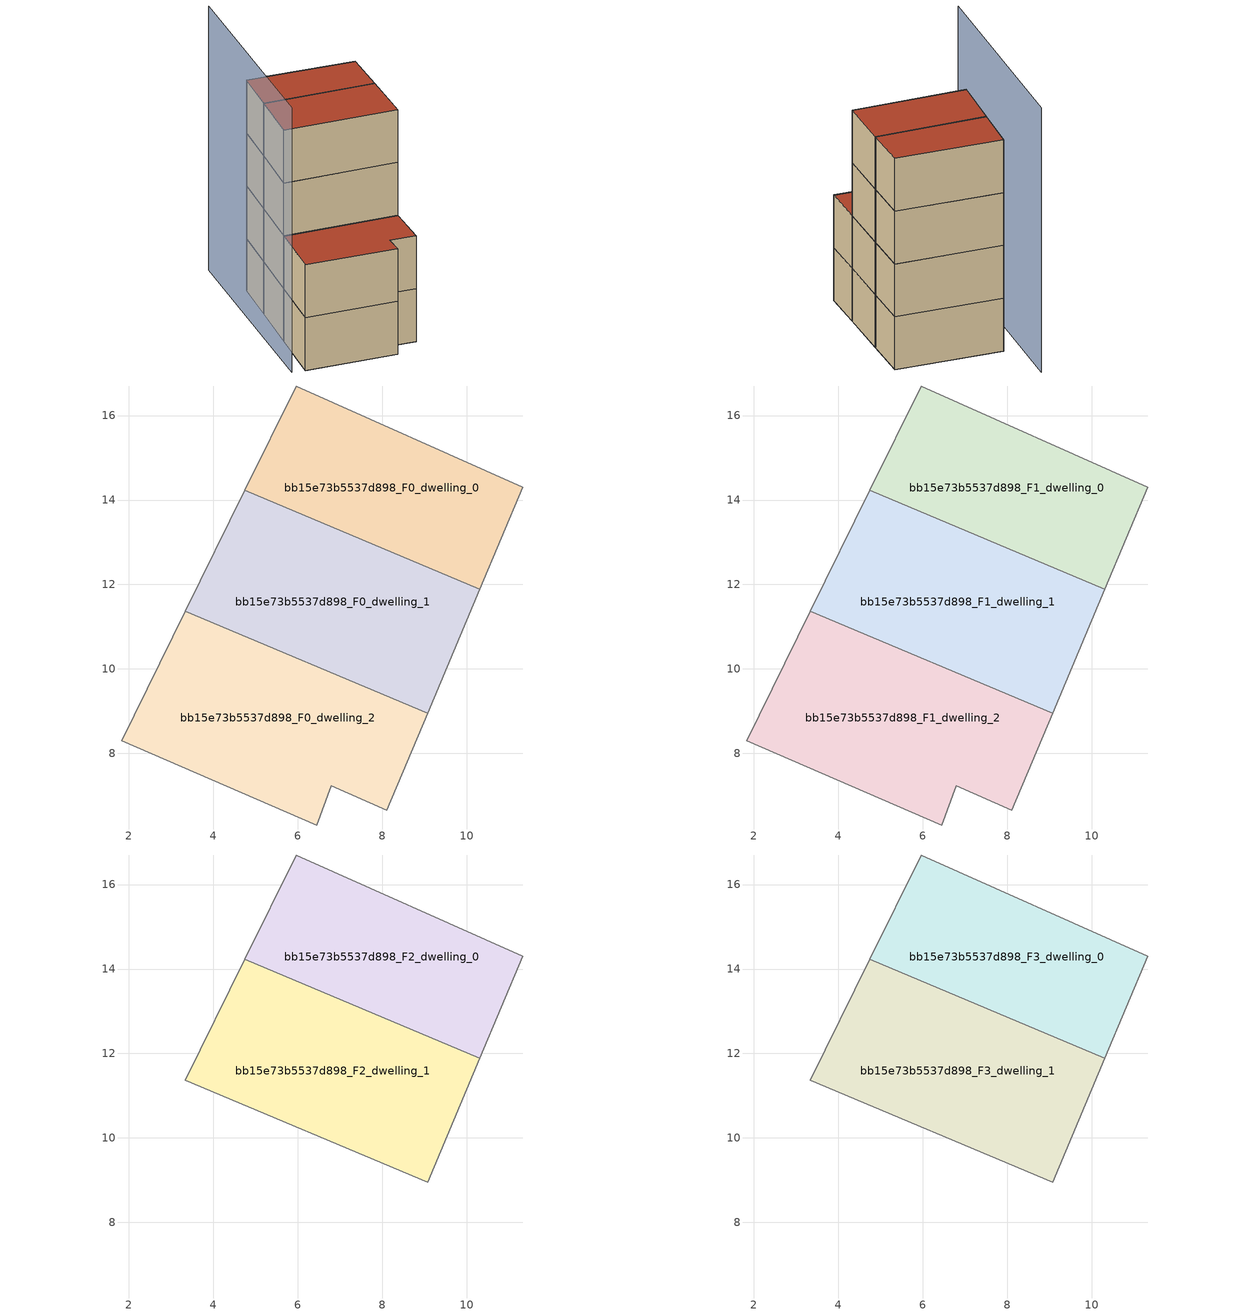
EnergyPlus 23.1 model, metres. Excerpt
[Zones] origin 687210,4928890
bb15e73b5537d898_F0_dwelling_0
 floor ground (EU_floor_Construction): 10.31,11.88 11.33,14.3 5.96,16.7 4.75,14.23 z0
 wall adiabatic (EU_wall_Construction): 4.75,14.23 5.96,16.7 11.33,14.3 10.31,11.88 z0:3
 wall to bb15e73b5537d898_F0_dwelling_1 (EU_wall_Construction): 10.31,11.88 4.75,14.23 z0:3
bb15e73b5537d898_F0_dwelling_1
 floor ground (EU_floor_Construction): 9.08,8.95 10.31,11.88 4.75,14.23 3.34,11.37 z0
 wall adiabatic (EU_wall_Construction): 10.31,11.88 9.08,8.95 / 3.34,11.37 4.75,14.23 z0:3
 wall to bb15e73b5537d898_F0_dwelling_2 (EU_wall_Construction): 9.08,8.95 3.34,11.37 z0:3
bb15e73b5537d898_F0_dwelling_2
 floor ground (EU_floor_Construction): 8.11,6.65 9.08,8.95 3.34,11.37 1.83,8.3 6.46,6.3 6.8,7.23 z0
 wall adiabatic (EU_wall_Construction): 9.08,8.95 8.11,6.65 6.8,7.23 6.46,6.3 1.83,8.3 3.34,11.37 z0:3
bb15e73b5537d898_F1_dwelling_0
 floor to bb15e73b5537d898_F0_dwelling_0 (EU_floor_Construction): 10.31,11.88 11.33,14.3 5.96,16.7 4.75,14.23 z3
 wall adiabatic (EU_wall_Construction): 4.75,14.23 5.96,16.7 11.33,14.3 10.31,11.88 z3:6
 wall to bb15e73b5537d898_F1_dwelling_1 (EU_wall_Construction): 10.31,11.88 4.75,14.23 z3:6
bb15e73b5537d898_F1_dwelling_1
 floor to bb15e73b5537d898_F0_dwelling_1 (EU_floor_Construction): 9.08,8.95 10.31,11.88 4.75,14.23 3.34,11.37 z3
 wall adiabatic (EU_wall_Construction): 10.31,11.88 9.08,8.95 / 3.34,11.37 4.75,14.23 z3:6
 wall to bb15e73b5537d898_F1_dwelling_2 (EU_wall_Construction): 9.08,8.95 3.34,11.37 z3:6
bb15e73b5537d898_F1_dwelling_2
 floor to bb15e73b5537d898_F0_dwelling_2 (EU_floor_Construction): 8.11,6.65 9.08,8.95 3.34,11.37 1.83,8.3 6.46,6.3 6.8,7.23 z3
 wall adiabatic (EU_wall_Construction): 9.08,8.95 8.11,6.65 6.8,7.23 6.46,6.3 1.83,8.3 3.34,11.37 z3:6
 roof outside (EU_roof_Construction): 9.08,8.95 8.11,6.65 6.8,7.23 6.46,6.3 1.83,8.3 3.34,11.37 z6
bb15e73b5537d898_F2_dwelling_0
 floor to bb15e73b5537d898_F1_dwelling_0 (EU_floor_Construction): 10.31,11.88 11.33,14.3 5.96,16.7 4.75,14.23 z6
 wall adiabatic (EU_wall_Construction): 4.75,14.23 5.96,16.7 11.33,14.3 10.31,11.88 z6:9
 wall to bb15e73b5537d898_F2_dwelling_1 (EU_wall_Construction): 10.31,11.88 4.75,14.23 z6:9
bb15e73b5537d898_F2_dwelling_1
 floor to bb15e73b5537d898_F1_dwelling_1 (EU_floor_Construction): 9.08,8.95 10.31,11.88 4.75,14.23 3.34,11.37 z6
 wall adiabatic (EU_wall_Construction): 10.31,11.88 9.08,8.95 3.34,11.37 4.75,14.23 z6:9
bb15e73b5537d898_F3_dwelling_0
 floor to bb15e73b5537d898_F2_dwelling_0 (EU_floor_Construction): 10.31,11.88 11.33,14.3 5.96,16.7 4.75,14.23 z9
 wall adiabatic (EU_wall_Construction): 4.75,14.23 5.96,16.7 11.33,14.3 10.31,11.88 z9:12
 wall to bb15e73b5537d898_F3_dwelling_1 (EU_wall_Construction): 10.31,11.88 4.75,14.23 z9:12
 roof outside (EU_roof_Construction): 11.33,14.3 10.31,11.88 4.75,14.23 5.96,16.7 z12
bb15e73b5537d898_F3_dwelling_1
 floor to bb15e73b5537d898_F2_dwelling_1 (EU_floor_Construction): 9.08,8.95 10.31,11.88 4.75,14.23 3.34,11.37 z9
 wall adiabatic (EU_wall_Construction): 10.31,11.88 9.08,8.95 3.34,11.37 4.75,14.23 z9:12
 roof outside (EU_roof_Construction): 10.31,11.88 9.08,8.95 3.34,11.37 4.75,14.23 z12
shading: 1.24,8.67 6.25,19.7 z0:15
[Building]
EU S2 Campaign: North Axis=0; Terrain=City; Solar Distribution=FullExterior
[Site:Location]
Bologna: Latitude=44.5; Longitude=11.25; Time Zone=1; Elevation=37
[SizingPeriod:WeatherFileDays]
AnnualSizingPeriod: Begin Month=1; Begin Day of Month=1; End Month=12; End Day of Month=31; Day of Week for Start Day=Monday; Use Weather File Daylight Saving Period=No; Use Weather File Rain and Snow Indicators=No
[MATERIAL]
EU_InternalMass_Material: Roughness=MediumRough; Thickness=0.1; Conductivity=1; Density=1800; Specific Heat=900; Thermal Absorptance=0.9; Solar Absorptance=0.7; Visible Absorptance=0.7
[MATERIAL:NOMASS] Roughness=MediumRough; Thermal Absorptance=0.9; Solar Absorptance=0.7; Visible Absorptance=0.7
Name | Thermal Resistance
EU_wall_NoMass | 0.818544
EU_roof_NoMass | 0.6448
EU_floor_NoMass | 0.806
[CONSTRUCTION]
EU_wall_Construction: EU_wall_NoMass
EU_roof_Construction: EU_roof_NoMass
EU_floor_Construction: EU_floor_NoMass
EU_InternalMass_Construction: EU_InternalMass_Material
[ZONE] Type=1; Multiplier=1; Ceiling Height=autocalculate; Floor Area=autocalculate; Part of Total Floor Area=Yes
Name | Volume
bb15e73b5537d898_F0_dwelling_0 | 48.09375
bb15e73b5537d898_F1_dwelling_0; bb15e73b5537d898_F2_dwelling_0; bb15e73b5537d898_F3_dwelling_0 | 48.0923
bb15e73b5537d898_F0_dwelling_1 | 58.5359
bb15e73b5537d898_F1_dwelling_1; bb15e73b5537d898_F2_dwelling_1; bb15e73b5537d898_F3_dwelling_1 | 58.5352
bb15e73b5537d898_F0_dwelling_2 | 61.1023
bb15e73b5537d898_F1_dwelling_2 | 61.1016
[INTERNALMASS] Construction=EU_InternalMass_Construction
Name | Zone or ZoneList | Surface Area
bb15e73b5537d898_F0_dwelling_0_EU_InternalMass | bb15e73b5537d898_F0_dwelling_0 | 16.0309
bb15e73b5537d898_F0_dwelling_1_EU_InternalMass | bb15e73b5537d898_F0_dwelling_1 | 19.5119
bb15e73b5537d898_F0_dwelling_2_EU_InternalMass | bb15e73b5537d898_F0_dwelling_2 | 20.3673
bb15e73b5537d898_F1_dwelling_0_EU_InternalMass | bb15e73b5537d898_F1_dwelling_0 | 16.0309
bb15e73b5537d898_F1_dwelling_1_EU_InternalMass | bb15e73b5537d898_F1_dwelling_1 | 19.5119
bb15e73b5537d898_F1_dwelling_2_EU_InternalMass | bb15e73b5537d898_F1_dwelling_2 | 20.3673
bb15e73b5537d898_F2_dwelling_0_EU_InternalMass | bb15e73b5537d898_F2_dwelling_0 | 26.0294
bb15e73b5537d898_F2_dwelling_1_EU_InternalMass | bb15e73b5537d898_F2_dwelling_1 | 29.8805
bb15e73b5537d898_F3_dwelling_0_EU_InternalMass | bb15e73b5537d898_F3_dwelling_0 | 26.0294
bb15e73b5537d898_F3_dwelling_1_EU_InternalMass | bb15e73b5537d898_F3_dwelling_1 | 29.8805
[OTHEREQUIPMENT] Fuel Type=Electricity; Design Level Calculation Method=Watts/Area; Power per Zone Floor Area=1; Fraction Latent=0; Fraction Radiant=0; Fraction Lost=0; Carbon Dioxide Generation Rate=0; EndUse Subcategory=EU_Step8_InternalGains
Name | Zone or ZoneList or Space or SpaceList | Schedule
EU_Step8_InternalGain_bb15e73b5537d898_F0_dwelling_0_f000 | bb15e73b5537d898_F0_dwelling_0 | EU_Step8_GainSchedule_bb15e73b5537d898_F0_dwelling_0_f000
EU_Step8_InternalGain_bb15e73b5537d898_F0_dwelling_1_f000 | bb15e73b5537d898_F0_dwelling_1 | EU_Step8_GainSchedule_bb15e73b5537d898_F0_dwelling_1_f000
EU_Step8_InternalGain_bb15e73b5537d898_F0_dwelling_2_f000 | bb15e73b5537d898_F0_dwelling_2 | EU_Step8_GainSchedule_bb15e73b5537d898_F0_dwelling_2_f000
EU_Step8_InternalGain_bb15e73b5537d898_F1_dwelling_0_f000 | bb15e73b5537d898_F1_dwelling_0 | EU_Step8_GainSchedule_bb15e73b5537d898_F1_dwelling_0_f000
EU_Step8_InternalGain_bb15e73b5537d898_F1_dwelling_1_f000 | bb15e73b5537d898_F1_dwelling_1 | EU_Step8_GainSchedule_bb15e73b5537d898_F1_dwelling_1_f000
EU_Step8_InternalGain_bb15e73b5537d898_F1_dwelling_2_f000 | bb15e73b5537d898_F1_dwelling_2 | EU_Step8_GainSchedule_bb15e73b5537d898_F1_dwelling_2_f000
EU_Step8_InternalGain_bb15e73b5537d898_F2_dwelling_0_f000 | bb15e73b5537d898_F2_dwelling_0 | EU_Step8_GainSchedule_bb15e73b5537d898_F2_dwelling_0_f000
EU_Step8_InternalGain_bb15e73b5537d898_F2_dwelling_1_f000 | bb15e73b5537d898_F2_dwelling_1 | EU_Step8_GainSchedule_bb15e73b5537d898_F2_dwelling_1_f000
EU_Step8_InternalGain_bb15e73b5537d898_F3_dwelling_0_f000 | bb15e73b5537d898_F3_dwelling_0 | EU_Step8_GainSchedule_bb15e73b5537d898_F3_dwelling_0_f000
EU_Step8_InternalGain_bb15e73b5537d898_F3_dwelling_1_f000 | bb15e73b5537d898_F3_dwelling_1 | EU_Step8_GainSchedule_bb15e73b5537d898_F3_dwelling_1_f000
[ZONEVENTILATION:DESIGNFLOWRATE] Schedule=EU_AlwaysOn; Design Flow Rate Calculation Method=AirChanges/Hour; Air Changes per Hour=0.708969; Ventilation Type=Natural; Fan Pressure Rise=0; Fan Total Efficiency=1; Constant Term Coefficient=1; Temperature Term Coefficient=0; Velocity Term Coefficient=0; Velocity Squared Term Coefficient=0; Minimum Indoor Temperature=-100; Maximum Indoor Temperature=100; Delta Temperature=-100; Minimum Outdoor Temperature=-100; Maximum Outdoor Temperature=100; Maximum Wind Speed=40
Name | Zone or ZoneList or Space or SpaceList
EU_ConstantAir_bb15e73b5537d898_F0_dwelling_0 | bb15e73b5537d898_F0_dwelling_0
EU_ConstantAir_bb15e73b5537d898_F0_dwelling_1 | bb15e73b5537d898_F0_dwelling_1
EU_ConstantAir_bb15e73b5537d898_F0_dwelling_2 | bb15e73b5537d898_F0_dwelling_2
EU_ConstantAir_bb15e73b5537d898_F1_dwelling_0 | bb15e73b5537d898_F1_dwelling_0
EU_ConstantAir_bb15e73b5537d898_F1_dwelling_1 | bb15e73b5537d898_F1_dwelling_1
EU_ConstantAir_bb15e73b5537d898_F1_dwelling_2 | bb15e73b5537d898_F1_dwelling_2
EU_ConstantAir_bb15e73b5537d898_F2_dwelling_0 | bb15e73b5537d898_F2_dwelling_0
EU_ConstantAir_bb15e73b5537d898_F2_dwelling_1 | bb15e73b5537d898_F2_dwelling_1
EU_ConstantAir_bb15e73b5537d898_F3_dwelling_0 | bb15e73b5537d898_F3_dwelling_0
EU_ConstantAir_bb15e73b5537d898_F3_dwelling_1 | bb15e73b5537d898_F3_dwelling_1
[HVACTEMPLATE:THERMOSTAT] Constant Heating Setpoint=20; Constant Cooling Setpoint=50
EU_HeatOnly_bb15e73b5537d898_F0_dwelling_0; EU_HeatOnly_bb15e73b5537d898_F0_dwelling_1; EU_HeatOnly_bb15e73b5537d898_F0_dwelling_2; EU_HeatOnly_bb15e73b5537d898_F1_dwelling_0; EU_HeatOnly_bb15e73b5537d898_F1_dwelling_1; EU_HeatOnly_bb15e73b5537d898_F1_dwelling_2; EU_HeatOnly_bb15e73b5537d898_F2_dwelling_0; EU_HeatOnly_bb15e73b5537d898_F2_dwelling_1; EU_HeatOnly_bb15e73b5537d898_F3_dwelling_0; EU_HeatOnly_bb15e73b5537d898_F3_dwelling_1
[HVACTEMPLATE:ZONE:IDEALLOADSAIRSYSTEM] System Availability Schedule=EU_AlwaysOn; Maximum Heating Supply Air Temperature=50; Minimum Cooling Supply Air Temperature=13; Maximum Heating Supply Air Humidity Ratio=0.0156; Minimum Cooling Supply Air Humidity Ratio=0.0077; Heating Limit=NoLimit; Cooling Limit=NoLimit; Heating Availability Schedule=EU_AlwaysOn; Cooling Availability Schedule=EU_CoolingOff; Dehumidification Control Type=ConstantSensibleHeatRatio; Cooling Sensible Heat Ratio=0.7; Dehumidification Setpoint=60; Humidification Control Type=None; Humidification Setpoint=30; Outdoor Air Method=None; Outdoor Air Flow Rate per Person=0.00944; Outdoor Air Flow Rate per Zone Floor Area=0; Outdoor Air Flow Rate per Zone=0; Demand Controlled Ventilation Type=None; Outdoor Air Economizer Type=NoEconomizer; Heat Recovery Type=None; Sensible Heat Recovery Effectiveness=0.7; Latent Heat Recovery Effectiveness=0.65
Name | Template Thermostat
bb15e73b5537d898_F0_dwelling_0 | EU_HeatOnly_bb15e73b5537d898_F0_dwelling_0
bb15e73b5537d898_F0_dwelling_1 | EU_HeatOnly_bb15e73b5537d898_F0_dwelling_1
bb15e73b5537d898_F0_dwelling_2 | EU_HeatOnly_bb15e73b5537d898_F0_dwelling_2
bb15e73b5537d898_F1_dwelling_0 | EU_HeatOnly_bb15e73b5537d898_F1_dwelling_0
bb15e73b5537d898_F1_dwelling_1 | EU_HeatOnly_bb15e73b5537d898_F1_dwelling_1
bb15e73b5537d898_F1_dwelling_2 | EU_HeatOnly_bb15e73b5537d898_F1_dwelling_2
bb15e73b5537d898_F2_dwelling_0 | EU_HeatOnly_bb15e73b5537d898_F2_dwelling_0
bb15e73b5537d898_F2_dwelling_1 | EU_HeatOnly_bb15e73b5537d898_F2_dwelling_1
bb15e73b5537d898_F3_dwelling_0 | EU_HeatOnly_bb15e73b5537d898_F3_dwelling_0
bb15e73b5537d898_F3_dwelling_1 | EU_HeatOnly_bb15e73b5537d898_F3_dwelling_1
[SIZING:ZONE] Zone Cooling Design Supply Air Temperature Input Method=SupplyAirTemperature; Zone Cooling Design Supply Air Temperature=13; Zone Heating Design Supply Air Temperature Input Method=SupplyAirTemperature; Zone Heating Design Supply Air Temperature=50; Zone Cooling Design Supply Air Humidity Ratio=0.008; Zone Heating Design Supply Air Humidity Ratio=0.008; Cooling Design Air Flow Method=DesignDay; Cooling Design Air Flow Rate=0; Cooling Minimum Air Flow per Zone Floor Area=0.000762; Cooling Minimum Air Flow=0; Cooling Minimum Air Flow Fraction=0.2; Heating Design Air Flow Method=DesignDay; Heating Design Air Flow Rate=0; Heating Maximum Air Flow per Zone Floor Area=0.002032; Heating Maximum Air Flow=0.141576; Heating Maximum Air Flow Fraction=0.3; Account for Dedicated Outdoor Air System=No; Dedicated Outdoor Air System Control Strategy=NeutralSupplyAir; Dedicated Outdoor Air Low Setpoint Temperature for Design=autosize; Dedicated Outdoor Air High Setpoint Temperature for Design=autosize; Zone Load Sizing Method=Sensible Load Only No Latent Load; Zone Latent Cooling Design Supply Air Humidity Ratio Input Method=HumidityRatioDifference; Zone Cooling Design Supply Air Humidity Ratio Difference=0.005; Zone Latent Heating Design Supply Air Humidity Ratio Input Method=HumidityRatioDifference; Zone Humidification Design Supply Air Humidity Ratio Difference=0.005
bb15e73b5537d898_F0_dwelling_0; bb15e73b5537d898_F0_dwelling_1; bb15e73b5537d898_F0_dwelling_2; bb15e73b5537d898_F1_dwelling_0; bb15e73b5537d898_F1_dwelling_1; bb15e73b5537d898_F1_dwelling_2; bb15e73b5537d898_F2_dwelling_0; bb15e73b5537d898_F2_dwelling_1; bb15e73b5537d898_F3_dwelling_0; bb15e73b5537d898_F3_dwelling_1
[SCHEDULE:CONSTANT]
Name | Hourly Value
EU_AlwaysOn | 1
EU_CoolingOff | 0
[SCHEDULE:FILE] Column Number=1; Rows to Skip at Top=0; Number of Hours of Data=8760; Column Separator=Comma; Interpolate to Timestep=No; Minutes per Item=60; Adjust Schedule for Daylight Savings=Yes
Name | File
EU_Step8_GainSchedule_bb15e73b5537d898_F0_dwelling_0_f000 | ../../schedules/bb15e73b5537d898/bb15e73b5537d898_F0_dwelling_0_f000_gain.csv
EU_Step8_GainSchedule_bb15e73b5537d898_F0_dwelling_1_f000 | ../../schedules/bb15e73b5537d898/bb15e73b5537d898_F0_dwelling_1_f000_gain.csv
EU_Step8_GainSchedule_bb15e73b5537d898_F0_dwelling_2_f000 | ../../schedules/bb15e73b5537d898/bb15e73b5537d898_F0_dwelling_2_f000_gain.csv
EU_Step8_GainSchedule_bb15e73b5537d898_F1_dwelling_0_f000 | ../../schedules/bb15e73b5537d898/bb15e73b5537d898_F1_dwelling_0_f000_gain.csv
EU_Step8_GainSchedule_bb15e73b5537d898_F1_dwelling_1_f000 | ../../schedules/bb15e73b5537d898/bb15e73b5537d898_F1_dwelling_1_f000_gain.csv
EU_Step8_GainSchedule_bb15e73b5537d898_F1_dwelling_2_f000 | ../../schedules/bb15e73b5537d898/bb15e73b5537d898_F1_dwelling_2_f000_gain.csv
EU_Step8_GainSchedule_bb15e73b5537d898_F2_dwelling_0_f000 | ../../schedules/bb15e73b5537d898/bb15e73b5537d898_F2_dwelling_0_f000_gain.csv
EU_Step8_GainSchedule_bb15e73b5537d898_F2_dwelling_1_f000 | ../../schedules/bb15e73b5537d898/bb15e73b5537d898_F2_dwelling_1_f000_gain.csv
EU_Step8_GainSchedule_bb15e73b5537d898_F3_dwelling_0_f000 | ../../schedules/bb15e73b5537d898/bb15e73b5537d898_F3_dwelling_0_f000_gain.csv
EU_Step8_GainSchedule_bb15e73b5537d898_F3_dwelling_1_f000 | ../../schedules/bb15e73b5537d898/bb15e73b5537d898_F3_dwelling_1_f000_gain.csv
